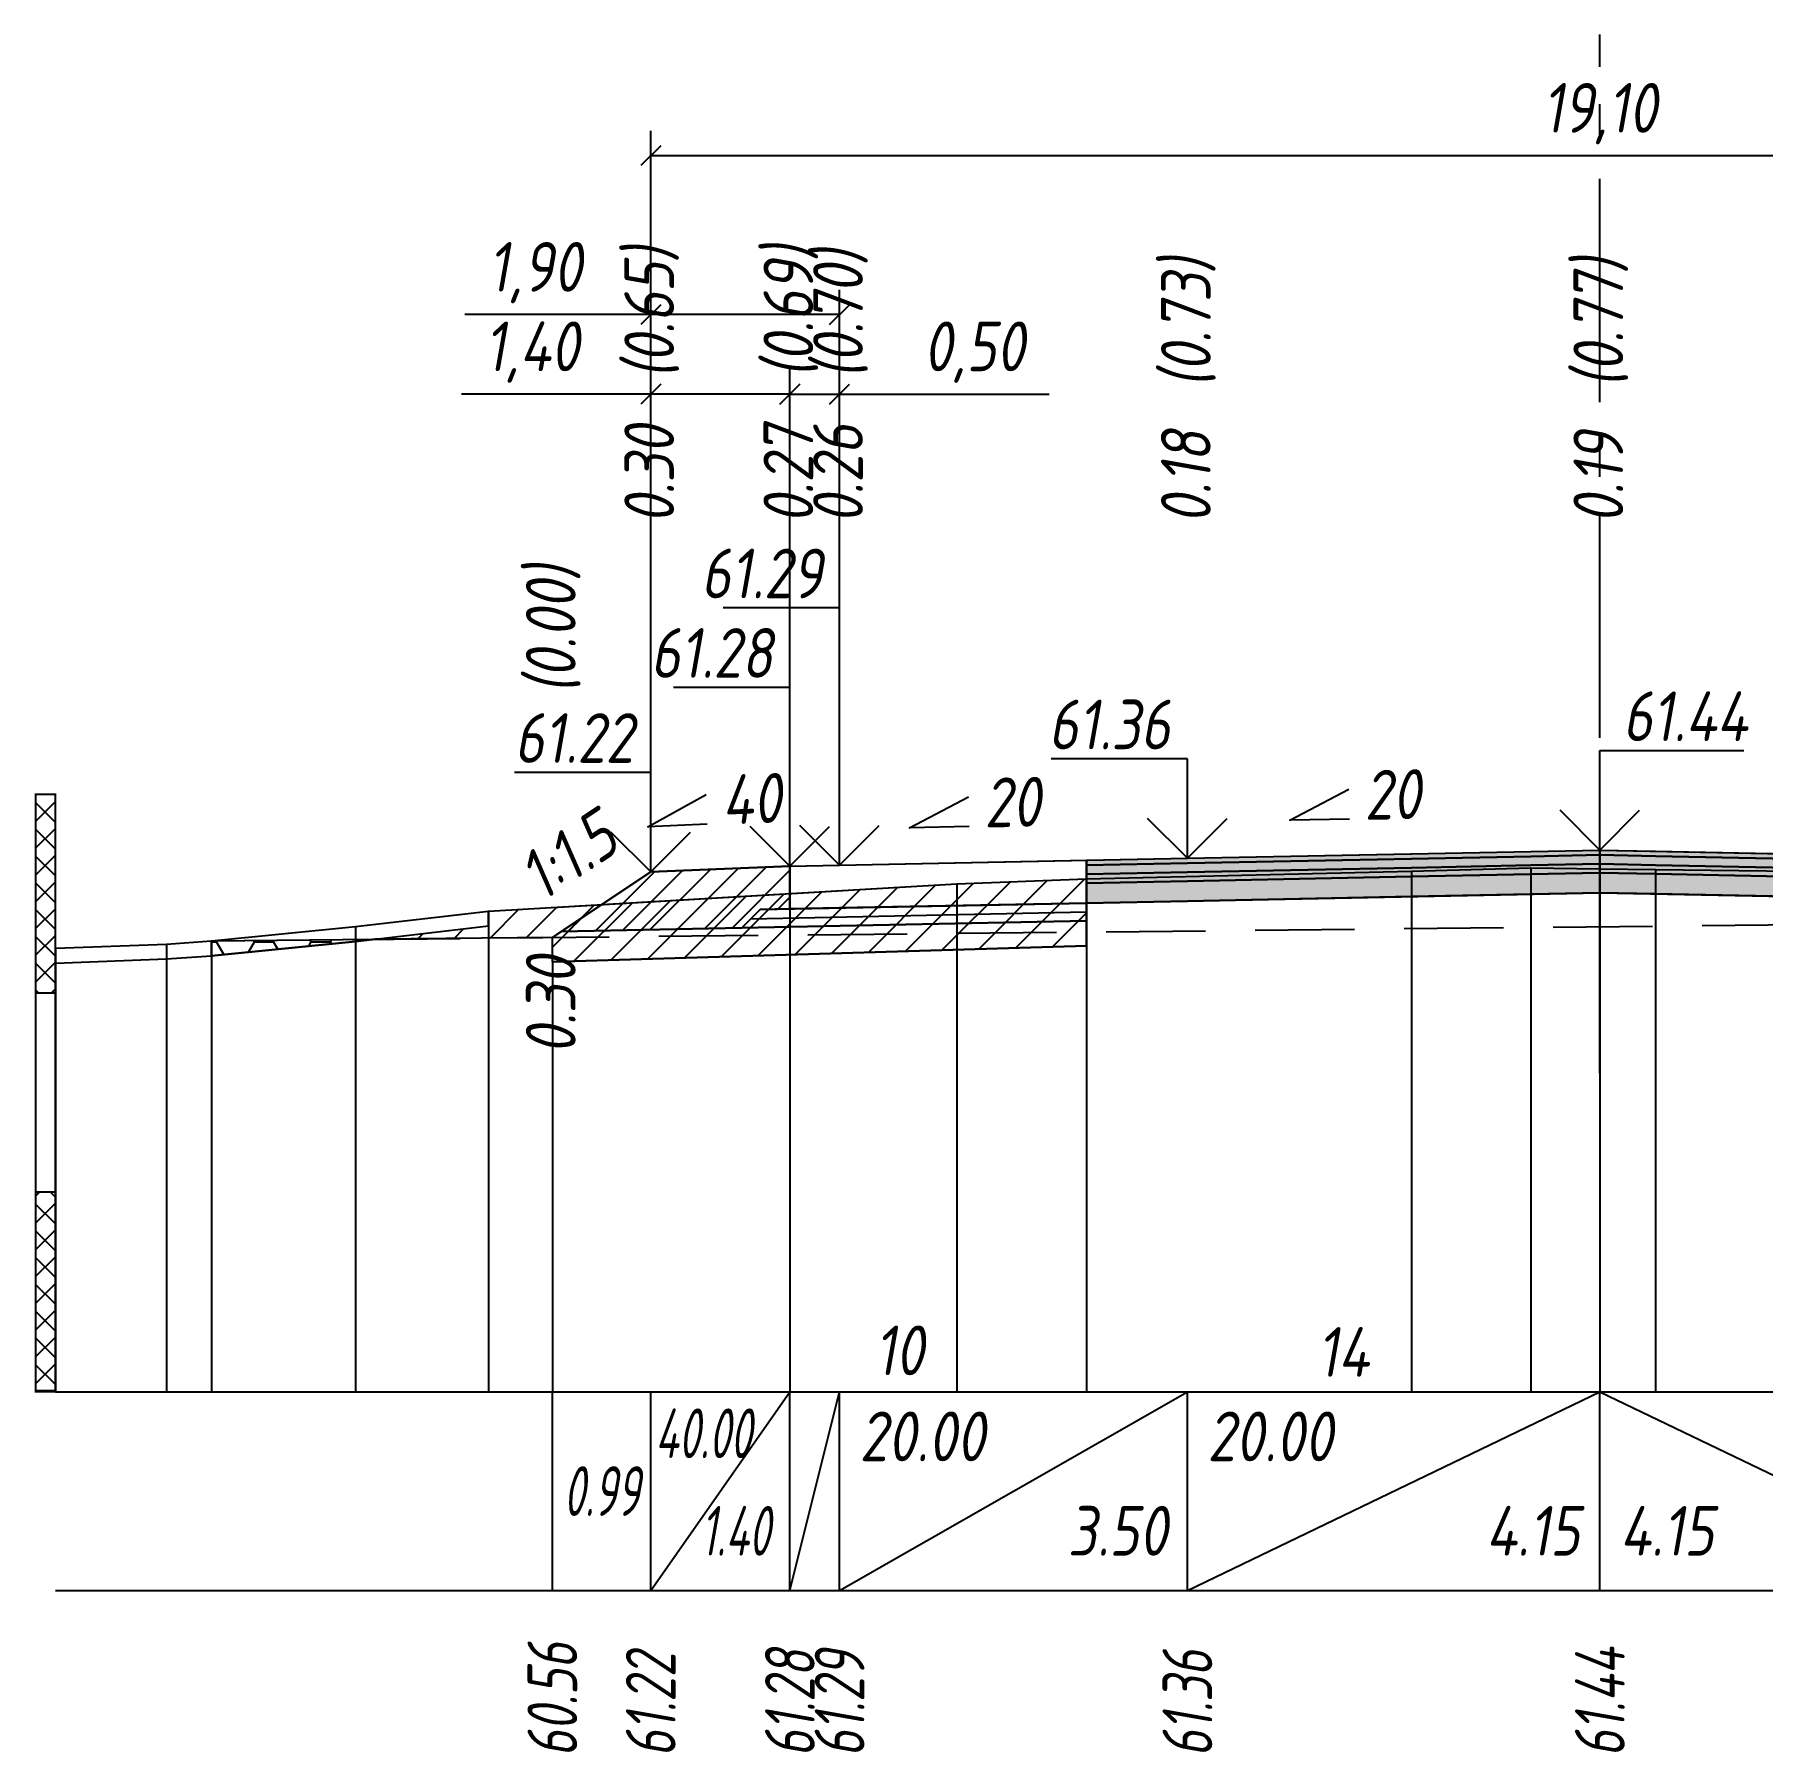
# Model space of a CAD drawing. Extents: x -717 to 1451, y -133302 to 233.
# Drawn here: x 78.9 to 165.9, y -51861.2 to -51774.7 of the extents above; entities that cross this region are included whole.
import ezdxf
from ezdxf.enums import TextEntityAlignment as Align

# ---------------------------------------------------------------- set-up
doc = ezdxf.new("R2010")
doc.units = 0
doc.linetypes.add('осевая2', pattern=[1.125, 0.75, -0.125, 0.125, -0.125])
doc.linetypes.add('штриховая', pattern=[0.75, 0.5, -0.25])
for name, color, linetype in [('Интерполированный поперечник', 2, 'Continuous'), ('Код_514', 1, 'Continuous'), ('Контур_0', 7, 'Continuous'), ('Контур_2521', 7, 'Continuous'), ('Контур_2564', 7, 'Continuous'), ('Контур_2660', 7, 'Continuous'), ('Контур_2665', 7, 'Continuous'), ('Контур_400', 7, 'Continuous'), ('Контур_508', 7, 'Continuous'), ('Контур_512', 7, 'Continuous'), ('Контур_513', 7, 'Continuous'), ('Контур_818', 7, 'Continuous'), ('Красный поперечник', 1, 'Continuous'), ('Линейка абсолютных высот', 7, 'Continuous'), ('Объём_2501', 7, 'Continuous'), ('Объём_2564', 7, 'Continuous'), ('Объём_2650', 7, 'Continuous'), ('Объём_2660', 7, 'Continuous'), ('Объём_2661', 7, 'Continuous'), ('Объём_2665', 7, 'Continuous'), ('Объём_2666', 7, 'Continuous'), ('Объём_2667', 7, 'Continuous'), ('Объём_2668', 7, 'Continuous'), ('Объём_2669', 7, 'Continuous'), ('Объём_2675', 7, 'Continuous'), ('Объём_2753', 7, 'Continuous'), ('Ось', 1, 'осевая2'), ('Откосы', 7, 'Continuous'), ('Отметки покрытия', 7, 'Continuous'), ('Рабочие отметки', 7, 'Continuous'), ('Рабочие отметки доп.', 7, 'Continuous'), ('Слои выравнивания', 7, 'Continuous'), ('Таблица', 7, 'Continuous'), ('Уклоны проезжей части', 7, 'Continuous'), ('Черный поперечник', 3, 'Continuous')]:
    doc.layers.add(name, color=color, linetype=linetype)
for name, color, linetype, true_color in [('Контур_2540', 2, 'Continuous', 0xffff00), ('Контур_2560', 2, 'Continuous', 0xffff00), ('Контур_2561', 7, 'Continuous', 0xff8040), ('Контур_2562', 3, 'Continuous', 0x00ff00), ('Контур_2563', 7, 'Continuous', 0xff8000), ('Контур_2570', 7, 'Continuous', 0x80ff00), ('Контур_2725', 7, 'Continuous', 0x323232), ('Контур_2736', 4, 'Continuous', 0x00ffff), ('Контур_2737', 4, 'Continuous', 0x00ffff), ('Контур_2738', 4, 'Continuous', 0x00ffff), ('Контур_2739', 4, 'Continuous', 0x00ffff), ('Контур_2741', 4, 'Continuous', 0x00ffff), ('Контур_2742', 4, 'Continuous', 0x00ffff), ('Контур_2743', 4, 'Continuous', 0x00ffff), ('Контур_2744', 7, 'Continuous', 0xa4ffff), ('Контур_2745', 7, 'Continuous', 0xa4ffff), ('Контур_2747', 4, 'Continuous', 0x00ffff), ('Контур_2748', 4, 'Continuous', 0x00ffff), ('Контур_2749', 4, 'Continuous', 0x00ffff), ('Контур_2750', 4, 'Continuous', 0x00ffff), ('Контур_2751', 4, 'Continuous', 0x00ffff), ('Контур_2752', 4, 'Continuous', 0x00ffff), ('Контур_2760', 7, 'Continuous', 0x323232), ('Контур_2761', 7, 'Continuous', 0x323232), ('Контур_2762', 7, 'Continuous', 0x323232), ('Контур_2763', 7, 'Continuous', 0x323232), ('Контур_402', 7, 'Continuous', 0xff6464), ('Контур_703', 4, 'Continuous', 0x00ffff), ('Контур_705', 4, 'Continuous', 0x00ffff), ('Контур_707', 4, 'Continuous', 0x00ffff), ('Контур_720', 131, 'Continuous', 0xaaffff), ('Объём_2500', 7, 'Continuous', 0xc0c0c0), ('Объём_2520', 7, 'Continuous', 0x80ffff), ('Объём_2540', 2, 'Continuous', 0xffff00), ('Объём_2560', 2, 'Continuous', 0xffff00), ('Объём_2561', 7, 'Continuous', 0xff8040), ('Объём_2562', 3, 'Continuous', 0x00ff00), ('Объём_2563', 7, 'Continuous', 0xff8000), ('Объём_2600', 7, 'Continuous', 0x808000), ('Объём_2746', 2, 'Continuous', 0xffff00)]:
    doc.layers.add(name, color=color, linetype=linetype, true_color=true_color)
doc.styles.get("Standard").update_dxf_attribs({"font": 'txt', "height": 2.5})
doc.styles.add('М', font='romand.shx', dxfattribs={"width": 0.8, "oblique": 10, "height": 2.5})
doc.dimstyles.new('ISO-25', dxfattribs={"dimtxt": 2.5, "dimasz": 2.5, "dimexe": 1.25, "dimexo": 0.625, "dimtad": 1, "dimtxsty": 'Standard', "dimcen": 2.5, "dimadec": 0, "dimazin": 0, "dimtfac": 1, "dimtmove": 0, "dimatfit": 3, "dimfxl": 1, "dimarcsym": 0})
pattern_1 = [(45.0000013, (0, 0), (-0.67351924, 0.673519211), []), (135.0000003, (0, 0), (-0.673519222, -0.67351923), [])]

# ---------------------------------------------------------------- blocks, each defined once
blk = doc.blocks.new('_Oblique')
at = {"color": 0, "linetype": 'ByBlock', "lineweight": -2}
blk.add_line((-0.5, -0.5), (0.5, 0.5), dxfattribs=at)
blk = doc.blocks.new('*D1235')
at = {"color": 0, "lineweight": -2, "transparency": 16777216}
for p, q in [((109.951, -51816.281), (109.951, -51791.561)), ((116.951, -51816.001), (116.951, -51791.561)), ((109.951, -51792.811), (100.434, -51792.811)), ((116.951, -51792.811), (109.951, -51792.811))]:
    blk.add_line(p, q, dxfattribs=at)
at = {"layer": 'Defpoints', "color": 0, "transparency": 16777216}
for p in [(116.951, -51792.811), (109.951, -51816.906), (116.951, -51816.626)]:
    blk.add_point(p, dxfattribs=at)
at = {"color": 0, "lineweight": -2, "transparency": 16777216, "rotation": 180}
blk.add_blockref('_Oblique', (109.951, -51792.811), dxfattribs=at)
at = {"color": 0, "lineweight": -2, "transparency": 16777216}
blk.add_blockref('_Oblique', (116.951, -51792.811), dxfattribs=at)
at = {"color": 0, "transparency": 16777216, "insert": (103.975, -51790.698), "char_height": 2.5, "width": 8.75, "attachment_point": 5, "style": 'М'}
blk.add_mtext('1,40', dxfattribs=at)
blk = doc.blocks.new('*D1237')
at = {"color": 0, "lineweight": -2, "transparency": 16777216}
for p, q in [((116.951, -51816.001), (116.951, -51791.561)), ((119.451, -51815.951), (119.451, -51791.561)), ((116.951, -51792.811), (119.451, -51792.811)), ((119.451, -51792.811), (129.988, -51792.811))]:
    blk.add_line(p, q, dxfattribs=at)
at = {"layer": 'Defpoints', "color": 0, "transparency": 16777216}
for p in [(119.451, -51792.811), (116.951, -51816.626), (119.451, -51816.576)]:
    blk.add_point(p, dxfattribs=at)
at = {"color": 0, "lineweight": -2, "transparency": 16777216, "rotation": 180}
blk.add_blockref('_Oblique', (116.951, -51792.811), dxfattribs=at)
at = {"color": 0, "lineweight": -2, "transparency": 16777216}
blk.add_blockref('_Oblique', (119.451, -51792.811), dxfattribs=at)
at = {"color": 0, "transparency": 16777216, "insert": (126.227, -51790.698), "char_height": 2.5, "width": 9.16667, "attachment_point": 5, "style": 'М'}
blk.add_mtext('0,50', dxfattribs=at)
blk = doc.blocks.new('*D1240')
at = {"color": 0, "lineweight": -2, "transparency": 16777216}
for p, q in [((109.951, -51816.281), (109.951, -51787.561)), ((119.451, -51815.951), (119.451, -51787.561)), ((109.951, -51788.811), (100.59, -51788.811)), ((119.451, -51788.811), (109.951, -51788.811))]:
    blk.add_line(p, q, dxfattribs=at)
at = {"layer": 'Defpoints', "color": 0, "transparency": 16777216}
for p in [(119.451, -51788.811), (109.951, -51816.906), (119.451, -51816.576)]:
    blk.add_point(p, dxfattribs=at)
at = {"color": 0, "lineweight": -2, "transparency": 16777216, "rotation": 180}
blk.add_blockref('_Oblique', (109.951, -51788.811), dxfattribs=at)
at = {"color": 0, "lineweight": -2, "transparency": 16777216}
blk.add_blockref('_Oblique', (119.451, -51788.811), dxfattribs=at)
at = {"color": 0, "transparency": 16777216, "insert": (104.13, -51786.698), "char_height": 2.5, "width": 8.75, "attachment_point": 5, "style": 'М'}
blk.add_mtext('1,90', dxfattribs=at)
blk = doc.blocks.new('*D1241')
at = {"color": 0, "lineweight": -2, "transparency": 16777216}
for p, q in [((109.951, -51816.281), (109.951, -51779.561)), ((205.451, -51816.281), (205.451, -51779.561)), ((109.951, -51780.811), (205.451, -51780.811))]:
    blk.add_line(p, q, dxfattribs=at)
at = {"layer": 'Defpoints', "color": 0, "transparency": 16777216}
for p in [(205.451, -51780.811), (109.951, -51816.906), (205.451, -51816.906)]:
    blk.add_point(p, dxfattribs=at)
at = {"color": 0, "lineweight": -2, "transparency": 16777216, "rotation": 180}
blk.add_blockref('_Oblique', (109.951, -51780.811), dxfattribs=at)
at = {"color": 0, "lineweight": -2, "transparency": 16777216}
blk.add_blockref('_Oblique', (205.451, -51780.811), dxfattribs=at)
at = {"color": 0, "transparency": 16777216, "insert": (157.701, -51778.698), "char_height": 2.5, "width": 10.41667, "attachment_point": 5, "style": 'М'}
blk.add_mtext('19,10', dxfattribs=at)

msp = doc.modelspace()

# ---------------------------------------------------------------- hatches: boundary and pattern name
at = {"layer": 'Линейка абсолютных высот'}
h = msp.add_hatch(dxfattribs=at)
h.set_pattern_fill('ANSI37', scale=0.3, style=0)
h.set_pattern_definition(pattern_1)
h.paths.add_polyline_path([(80, -51822.949), (80, -51812.949), (79, -51812.949), (79, -51822.949)])
h = msp.add_hatch(dxfattribs=at)
h.set_pattern_fill('ANSI37', scale=0.3, style=0)
h.set_pattern_definition(pattern_1)
h.paths.add_polyline_path([(80, -51842.949), (80, -51832.949), (79, -51832.949), (79, -51842.949)])
at = {"layer": 'Объём_2563'}
h = msp.add_hatch(dxfattribs=at)
h.set_pattern_fill('ANSI31', color=256, scale=0.3)
h.paths.add_polyline_path([(109.951, -51816.843), (116.951, -51816.563), (116.951, -51818.713), (115.451, -51818.743), (114.532, -51819.662), (105.451, -51819.843)])
at = {"layer": 'Объём_2600'}
h = msp.add_hatch(dxfattribs=at)
h.set_pattern_fill('ANSI31', color=6, scale=0.4)
h.paths.add_polyline_path([(105, -51821.379), (105, -51820.144), (96.078, -51820.236), (101.793, -51819.569), (101.793, -51818.819), (125.345, -51817.446), (131.882, -51817.195), (131.882, -51820.573)])
h = msp.add_hatch(dxfattribs=at)
h.set_pattern_fill('HONEY', color=5, scale=0.3)
h.paths.add_polyline_path([(95.094, -51820.351), (87.86, -51821.07), (87.86, -51820.32), (96.078, -51820.236)])
at = {"layer": 'Слои выравнивания'}
for color, points in [(2, [(131.882, -51816.265), (136.951, -51816.163), (148.221, -51815.938), (154.229, -51815.818), (157.701, -51815.748), (157.701, -51815.998), (154.229, -51816.068), (148.221, -51816.188), (136.951, -51816.413), (131.882, -51816.515)]), (3, [(131.882, -51816.515), (136.951, -51816.413), (148.221, -51816.188), (154.229, -51816.068), (157.701, -51815.998), (157.701, -51816.448), (154.229, -51816.518), (148.221, -51816.638), (136.951, -51816.863), (131.882, -51816.965)]), (2, [(157.701, -51815.748), (160.503, -51815.804), (177.265, -51816.14), (177.265, -51816.39), (160.503, -51816.054), (157.701, -51815.998)]), (3, [(157.701, -51815.998), (160.503, -51816.054), (177.265, -51816.39), (177.265, -51816.84), (160.503, -51816.504), (157.701, -51816.448)]), (4, [(131.882, -51816.965), (136.951, -51816.863), (148.221, -51816.638), (154.229, -51816.518), (157.701, -51816.448), (157.701, -51816.898), (154.229, -51816.968), (148.221, -51817.088), (136.951, -51817.313), (131.882, -51817.415)]), (5, [(131.882, -51817.415), (136.951, -51817.313), (148.221, -51817.088), (154.229, -51816.968), (157.701, -51816.898), (157.701, -51817.898), (154.229, -51817.968), (148.221, -51818.088), (136.951, -51818.313), (131.882, -51818.415)]), (4, [(157.701, -51816.448), (160.503, -51816.504), (177.265, -51816.84), (177.265, -51817.29), (160.503, -51816.954), (157.701, -51816.898)]), (5, [(157.701, -51816.898), (160.503, -51816.954), (177.265, -51817.29), (177.265, -51818.29), (160.503, -51817.954), (157.701, -51817.898)])]:
    msp.add_hatch(color=color, dxfattribs=at).paths.add_polyline_path(points)

# ---------------------------------------------------------------- linework, layer by layer
at = {"layer": 'Интерполированный поперечник', "linetype": 'штриховая', "ltscale": 10, "flags": 128}
msp.add_lwpolyline([(87.86, -51820.32), (205.68, -51819.108)], dxfattribs=at)
at = {"layer": 'Код_514'}
for p, q in [((105, -51853), (105, -51843)), ((109.951, -51853), (109.951, -51843)), ((109.951, -51853), (116.951, -51843)), ((116.951, -51853), (116.951, -51843)), ((116.951, -51853), (119.451, -51843)), ((119.451, -51853), (119.451, -51843)), ((119.451, -51853), (136.951, -51843)), ((136.951, -51853), (136.951, -51843)), ((136.951, -51853), (157.701, -51843)), ((157.701, -51853), (157.701, -51843)), ((157.701, -51843), (178.451, -51853))]:
    msp.add_line(p, q, dxfattribs=at)
at = {"layer": 'Контур_0', "flags": 128}
for points in [[(119.451, -51818.663), (116.951, -51818.713), (116.951, -51816.563), (131.882, -51816.265), (131.882, -51818.415), (119.451, -51818.663), (119.451, -51818.663)], [(109.951, -51816.843), (105, -51820.144), (105, -51820.144), (105, -51820.144), (105, -51820.144), (105, -51820.144), (105, -51820.144), (105, -51820.144), (105, -51820.144), (105, -51820.144), (105, -51820.144), (105, -51820.144), (105, -51820.144), (105, -51820.144), (105, -51820.144), (105, -51820.144)], [(109.951, -51816.843), (105, -51820.144), (105, -51820.144), (105, -51820.144), (105, -51820.144), (105, -51820.144), (105, -51820.144), (105, -51820.144), (105, -51820.144), (105, -51820.144), (105, -51820.144), (105, -51820.144), (105, -51820.144), (105, -51820.144), (105, -51820.144), (105, -51820.144), (105, -51820.144), (105, -51820.144), (105, -51820.144), (105, -51820.144), (105, -51820.144), (105, -51820.144), (105, -51820.144), (105, -51820.144), (105, -51820.144), (105, -51820.144), (105, -51820.144), (105, -51820.144), (105, -51820.144), (105, -51820.144)], [(105.451, -51819.843), (114.532, -51819.662), (115.451, -51818.743), (116.951, -51818.713)], [(115.451, -51818.743), (131.882, -51818.415), (131.882, -51819.315), (114.532, -51819.662), (115.451, -51818.743), (115.451, -51818.743)]]:
    msp.add_lwpolyline(points, dxfattribs=at)
at = {"layer": 'Контур_2521', "color": 250, "flags": 128}
msp.add_lwpolyline([(114.992, -51819.203), (131.882, -51818.865)], dxfattribs=at)
at = {"layer": 'Контур_2540', "flags": 128}
msp.add_lwpolyline([(105.451, -51819.843), (131.882, -51819.315), (131.882, -51820.573), (105, -51821.379), (105, -51820.144), (105.451, -51819.843), (105.451, -51819.843)], dxfattribs=at)
at = {"layer": 'Контур_2560', "flags": 128}
msp.add_lwpolyline([(109.951, -51816.843), (109.951, -51816.843), (109.951, -51816.843), (116.951, -51816.563)], dxfattribs=at)
at = {"layer": 'Контур_2561', "flags": 128}
msp.add_lwpolyline([(116.951, -51816.563), (116.951, -51816.563), (109.951, -51816.843), (109.951, -51816.843), (116.951, -51816.563)], dxfattribs=at)
at = {"layer": 'Контур_2562', "flags": 128}
msp.add_lwpolyline([(109.951, -51816.843), (109.951, -51816.843), (109.951, -51816.843), (109.951, -51816.843), (109.951, -51816.843)], dxfattribs=at)
at = {"layer": 'Контур_2563', "flags": 128}
msp.add_lwpolyline([(109.951, -51816.843), (116.951, -51816.563), (116.951, -51818.713), (115.451, -51818.743), (114.532, -51819.662), (105.451, -51819.843), (109.951, -51816.843), (109.951, -51816.843)], dxfattribs=at)
at = {"layer": 'Контур_2564', "flags": 128}
msp.add_lwpolyline([(109.951, -51816.843), (116.951, -51816.563)], dxfattribs=at)
at = {"layer": 'Контур_2570', "flags": 128}
msp.add_lwpolyline([(80, -51821.44), (85.585, -51821.227), (87.86, -51821.07), (87.86, -51821.07), (95.094, -51820.351), (101.793, -51819.569), (101.793, -51818.819), (125.345, -51817.446), (131.882, -51817.195), (148.221, -51816.804), (154.229, -51816.64), (157.701, -51816.686), (160.503, -51816.723), (177.265, -51816.927), (194.163, -51818.08), (200.676, -51818.557), (200.676, -51819.307), (202.746, -51819.496), (205.68, -51819.858), (205.68, -51819.858), (239.486, -51818.315), (248.762, -51817.849)], dxfattribs=at)
at = {"layer": 'Контур_2660', "flags": 128}
msp.add_lwpolyline([(105, -51821.379), (131.882, -51820.573)], dxfattribs=at)
at = {"layer": 'Контур_2665', "flags": 128}
msp.add_lwpolyline([(109.951, -51816.843), (109.951, -51816.843)], dxfattribs=at)
at = {"layer": 'Контур_2725', "flags": 128}
msp.add_lwpolyline([(131.882, -51818.415), (136.951, -51818.313), (148.221, -51818.088), (154.229, -51817.968), (157.701, -51817.898), (160.503, -51817.954), (177.265, -51818.29)], dxfattribs=at)
at = {"layer": 'Контур_2736', "flags": 128}
msp.add_lwpolyline([(109.951, -51816.843), (105, -51820.144)], dxfattribs=at)
at = {"layer": 'Контур_2737', "flags": 128}
msp.add_lwpolyline([(105, -51820.144), (105, -51820.144)], dxfattribs=at)
at = {"layer": 'Контур_2738', "flags": 128}
msp.add_lwpolyline([(105, -51820.144), (105, -51820.144)], dxfattribs=at)
at = {"layer": 'Контур_2739', "flags": 128}
msp.add_lwpolyline([(105, -51820.144), (105, -51820.144)], dxfattribs=at)
at = {"layer": 'Контур_2741', "flags": 128}
msp.add_lwpolyline([(105, -51820.144), (105, -51820.144)], dxfattribs=at)
at = {"layer": 'Контур_2742', "flags": 128}
msp.add_lwpolyline([(105, -51820.144), (105, -51820.144)], dxfattribs=at)
at = {"layer": 'Контур_2743', "flags": 128}
msp.add_lwpolyline([(105, -51820.144), (105, -51820.144)], dxfattribs=at)
at = {"layer": 'Контур_2744', "flags": 128}
msp.add_lwpolyline([(105, -51820.144), (105, -51820.144)], dxfattribs=at)
msp.add_lwpolyline([(105, -51820.144), (105, -51820.144)], dxfattribs=at)
msp.add_lwpolyline([(105, -51820.144), (105, -51820.144)], dxfattribs=at)
msp.add_lwpolyline([(105, -51820.144), (105, -51820.144)], dxfattribs=at)
msp.add_lwpolyline([(105, -51820.144), (105, -51820.144)], dxfattribs=at)
msp.add_lwpolyline([(105, -51820.144), (105, -51820.144)], dxfattribs=at)
at = {"layer": 'Контур_2745', "flags": 128}
msp.add_lwpolyline([(105, -51820.144), (105, -51820.144)], dxfattribs=at)
msp.add_lwpolyline([(105, -51820.144), (105, -51820.144)], dxfattribs=at)
msp.add_lwpolyline([(105, -51820.144), (105, -51820.144)], dxfattribs=at)
msp.add_lwpolyline([(105, -51820.144), (105, -51820.144)], dxfattribs=at)
msp.add_lwpolyline([(105, -51820.144), (105, -51820.144)], dxfattribs=at)
msp.add_lwpolyline([(105, -51820.144), (105, -51820.144)], dxfattribs=at)
at = {"layer": 'Контур_2747', "flags": 128}
msp.add_lwpolyline([(105, -51820.144), (105, -51820.144)], dxfattribs=at)
at = {"layer": 'Контур_2748', "flags": 128}
msp.add_lwpolyline([(105, -51820.144), (105, -51820.144)], dxfattribs=at)
at = {"layer": 'Контур_2749', "flags": 128}
msp.add_lwpolyline([(105, -51820.144), (105, -51820.144)], dxfattribs=at)
at = {"layer": 'Контур_2750', "flags": 128}
msp.add_lwpolyline([(105, -51820.144), (105, -51820.144)], dxfattribs=at)
at = {"layer": 'Контур_2751', "flags": 128}
msp.add_lwpolyline([(105, -51820.144), (105, -51820.144)], dxfattribs=at)
at = {"layer": 'Контур_2752', "flags": 128}
msp.add_lwpolyline([(105, -51820.144), (105, -51820.144)], dxfattribs=at)
at = {"layer": 'Контур_2760', "flags": 128}
msp.add_lwpolyline([(131.882, -51816.265), (136.951, -51816.163), (148.221, -51815.938), (154.229, -51815.818), (157.701, -51815.748), (160.503, -51815.804), (177.265, -51816.14)], dxfattribs=at)
at = {"layer": 'Контур_2761', "flags": 128}
msp.add_lwpolyline([(131.882, -51816.515), (136.951, -51816.413), (148.221, -51816.188), (154.229, -51816.068), (157.701, -51815.998), (160.503, -51816.054), (177.265, -51816.39)], dxfattribs=at)
at = {"layer": 'Контур_2762', "flags": 128}
msp.add_lwpolyline([(131.882, -51816.965), (136.951, -51816.863), (148.221, -51816.638), (154.229, -51816.518), (157.701, -51816.448), (160.503, -51816.504), (177.265, -51816.84)], dxfattribs=at)
at = {"layer": 'Контур_2763', "flags": 128}
msp.add_lwpolyline([(131.882, -51817.415), (136.951, -51817.313), (148.221, -51817.088), (154.229, -51816.968), (157.701, -51816.898), (160.503, -51816.954), (177.265, -51817.29)], dxfattribs=at)
at = {"layer": 'Контур_400', "flags": 128}
for points in [[(116.951, -51816.563), (119.451, -51816.513), (119.451, -51816.513), (119.451, -51816.513), (119.451, -51816.513), (119.451, -51816.513), (119.451, -51816.513), (136.951, -51816.163), (157.701, -51815.748)], [(157.701, -51815.748), (178.451, -51816.163), (195.951, -51816.513), (195.951, -51816.513), (195.951, -51816.513), (195.951, -51816.513), (195.951, -51816.513), (195.951, -51816.513), (198.451, -51816.563)]]:
    msp.add_lwpolyline(points, dxfattribs=at)
at = {"layer": 'Контур_402', "flags": 128}
msp.add_lwpolyline([(105, -51821.379), (131.882, -51820.573), (131.882, -51818.415), (157.701, -51817.898), (177.265, -51818.29), (177.265, -51820.385), (212.342, -51821.438)], dxfattribs=at)
at = {"layer": 'Контур_508', "flags": 128}
msp.add_lwpolyline([(105, -51821.379), (131.882, -51820.573), (131.882, -51818.415), (157.701, -51817.898), (177.265, -51818.29), (177.265, -51820.385), (212.342, -51821.438), (214.686, -51823), (216.686, -51823), (223.762, -51818.282)], dxfattribs=at)
at = {"layer": 'Контур_512', "flags": 128}
msp.add_lwpolyline([(105, -51821.379), (131.882, -51820.573)], dxfattribs=at)
at = {"layer": 'Контур_513', "flags": 128}
msp.add_lwpolyline([(105, -51821.379), (131.882, -51820.573), (131.882, -51818.415), (157.701, -51817.898), (177.265, -51818.29), (177.265, -51820.385), (212.342, -51821.438), (214.686, -51823), (216.686, -51823), (223.762, -51818.282)], dxfattribs=at)
at = {"layer": 'Контур_703', "flags": 128}
for points in [[(109.951, -51816.843), (105, -51820.144)], [(105, -51820.144), (105, -51820.144)]]:
    msp.add_lwpolyline(points, dxfattribs=at)
at = {"layer": 'Контур_705', "flags": 128}
msp.add_lwpolyline([(105, -51820.144), (105, -51820.144)], dxfattribs=at)
at = {"layer": 'Контур_707', "flags": 128}
msp.add_lwpolyline([(105, -51820.144), (105, -51820.144)], dxfattribs=at)
at = {"layer": 'Контур_720', "flags": 128}
msp.add_lwpolyline([(105, -51820.144), (105, -51820.144)], dxfattribs=at)
at = {"layer": 'Контур_818', "flags": 128}
msp.add_lwpolyline([(105, -51818.632), (125.345, -51817.446), (131.882, -51817.195), (148.221, -51816.804), (154.229, -51816.64), (157.701, -51816.686), (160.503, -51816.723), (177.265, -51816.927), (194.163, -51818.08), (200.676, -51818.557), (200.676, -51819.307), (202.746, -51819.496), (205.68, -51819.858), (205.68, -51819.858), (223.762, -51819.032)], dxfattribs=at)
at = {"layer": 'Красный поперечник'}
for p, q in [((119.451, -51816.513), (136.951, -51816.163)), ((136.951, -51816.163), (157.701, -51815.748)), ((157.701, -51815.748), (178.451, -51816.163)), ((105, -51820.144), (109.951, -51816.843)), ((109.951, -51816.843), (116.951, -51816.563)), ((116.951, -51816.563), (119.451, -51816.513)), ((131.882, -51820.573), (131.882, -51843)), ((105, -51821.379), (105, -51843))]:
    msp.add_line(p, q, dxfattribs=at)
at = {"layer": 'Линейка абсолютных высот', "color": 7, "const_width": 0.1, "flags": 128}
for points in [[(80, -51822.949), (80, -51812.949), (79, -51812.949), (79, -51822.949), (80, -51822.949)], [(80, -51832.949), (80, -51822.949), (79, -51822.949), (79, -51832.949), (80, -51832.949)], [(80, -51842.949), (80, -51832.949), (79, -51832.949), (79, -51842.949), (80, -51842.949)], [(80, -51843), (80, -51842.949), (79, -51842.949), (79, -51843), (80, -51843)]]:
    msp.add_lwpolyline(points, dxfattribs=at)
at = {"layer": 'Объём_2500', "flags": 128}
msp.add_lwpolyline([(119.451, -51818.663), (116.951, -51818.713), (116.951, -51816.563), (131.882, -51816.265), (131.882, -51818.415), (119.451, -51818.663), (119.451, -51818.663)], dxfattribs=at)
at = {"layer": 'Объём_2501', "flags": 128}
for points in [[(116.951, -51816.563), (119.451, -51816.513), (119.451, -51816.513), (119.451, -51816.513), (119.451, -51816.513), (119.451, -51816.513), (119.451, -51816.513), (136.951, -51816.163), (157.701, -51815.748)], [(157.701, -51815.748), (178.451, -51816.163), (195.951, -51816.513), (195.951, -51816.513), (195.951, -51816.513), (195.951, -51816.513), (195.951, -51816.513), (195.951, -51816.513), (198.451, -51816.563)]]:
    msp.add_lwpolyline(points, dxfattribs=at)
at = {"layer": 'Объём_2520', "color": 250, "flags": 128}
msp.add_lwpolyline([(115.451, -51818.743), (131.882, -51818.415), (131.882, -51819.315), (114.532, -51819.662), (115.451, -51818.743), (115.451, -51818.743)], dxfattribs=at)
at = {"layer": 'Объём_2540', "flags": 128}
msp.add_lwpolyline([(105.451, -51819.843), (131.882, -51819.315), (131.882, -51820.573), (105, -51821.379), (105, -51820.144), (105.451, -51819.843), (105.451, -51819.843)], dxfattribs=at)
at = {"layer": 'Объём_2560', "flags": 128}
msp.add_lwpolyline([(109.951, -51816.843), (109.951, -51816.843), (109.951, -51816.843), (116.951, -51816.563)], dxfattribs=at)
at = {"layer": 'Объём_2561', "flags": 128}
msp.add_lwpolyline([(116.951, -51816.563), (116.951, -51816.563), (109.951, -51816.843), (109.951, -51816.843), (116.951, -51816.563)], dxfattribs=at)
at = {"layer": 'Объём_2562', "flags": 128}
msp.add_lwpolyline([(109.951, -51816.843), (109.951, -51816.843), (109.951, -51816.843), (109.951, -51816.843), (109.951, -51816.843)], dxfattribs=at)
at = {"layer": 'Объём_2563', "color": 250, "flags": 128}
msp.add_lwpolyline([(109.951, -51816.843), (116.951, -51816.563), (116.951, -51818.713), (115.451, -51818.743), (114.532, -51819.662), (105.451, -51819.843), (109.951, -51816.843), (109.951, -51816.843)], dxfattribs=at)
at = {"layer": 'Объём_2564', "flags": 128}
msp.add_lwpolyline([(109.951, -51816.843), (116.951, -51816.563)], dxfattribs=at)
at = {"layer": 'Объём_2600', "color": 5, "flags": 128}
msp.add_lwpolyline([(95.094, -51820.351), (87.86, -51821.07), (87.86, -51820.32), (96.078, -51820.236), (95.094, -51820.351), (95.094, -51820.351)], dxfattribs=at)
at = {"layer": 'Объём_2650', "color": 6, "flags": 128}
msp.add_lwpolyline([(105, -51821.379), (105, -51820.144), (96.078, -51820.236), (101.793, -51819.569), (101.793, -51818.819), (125.345, -51817.446), (131.882, -51817.195), (131.882, -51820.573), (105, -51821.379), (105, -51821.379)], dxfattribs=at)
at = {"layer": 'Объём_2660', "flags": 128}
msp.add_lwpolyline([(105, -51821.379), (131.882, -51820.573)], dxfattribs=at)
at = {"layer": 'Объём_2661', "flags": 128}
msp.add_lwpolyline([(109.951, -51816.843), (105, -51820.144)], dxfattribs=at)
at = {"layer": 'Объём_2665', "flags": 128}
msp.add_lwpolyline([(109.951, -51816.843), (109.951, -51816.843)], dxfattribs=at)
at = {"layer": 'Объём_2666', "flags": 128}
msp.add_lwpolyline([(109.951, -51816.843), (105, -51820.144)], dxfattribs=at)
at = {"layer": 'Объём_2667', "flags": 128}
msp.add_lwpolyline([(105, -51820.144), (105, -51820.144)], dxfattribs=at)
msp.add_lwpolyline([(105, -51820.144), (105, -51820.144)], dxfattribs=at)
at = {"layer": 'Объём_2668', "flags": 128}
msp.add_lwpolyline([(105, -51820.144), (105, -51820.144)], dxfattribs=at)
msp.add_lwpolyline([(105, -51820.144), (105, -51820.144)], dxfattribs=at)
at = {"layer": 'Объём_2669', "flags": 128}
msp.add_lwpolyline([(105, -51820.144), (105, -51820.144)], dxfattribs=at)
msp.add_lwpolyline([(105, -51820.144), (105, -51820.144)], dxfattribs=at)
at = {"layer": 'Объём_2675', "flags": 128}
msp.add_lwpolyline([(105, -51820.144), (105, -51820.144)], dxfattribs=at)
msp.add_lwpolyline([(105, -51820.144), (105, -51820.144)], dxfattribs=at)
msp.add_lwpolyline([(105, -51820.144), (105, -51820.144)], dxfattribs=at)
msp.add_lwpolyline([(105, -51820.144), (105, -51820.144)], dxfattribs=at)
msp.add_lwpolyline([(105, -51820.144), (105, -51820.144)], dxfattribs=at)
msp.add_lwpolyline([(105, -51820.144), (105, -51820.144)], dxfattribs=at)
msp.add_lwpolyline([(105, -51820.144), (105, -51820.144)], dxfattribs=at)
msp.add_lwpolyline([(105, -51820.144), (105, -51820.144)], dxfattribs=at)
msp.add_lwpolyline([(105, -51820.144), (105, -51820.144)], dxfattribs=at)
msp.add_lwpolyline([(105, -51820.144), (105, -51820.144)], dxfattribs=at)
msp.add_lwpolyline([(105, -51820.144), (105, -51820.144)], dxfattribs=at)
msp.add_lwpolyline([(105, -51820.144), (105, -51820.144)], dxfattribs=at)
at = {"layer": 'Объём_2746', "flags": 128}
msp.add_lwpolyline([(107.486, -51818.487), (125.345, -51817.446), (131.882, -51817.195), (131.882, -51820.573), (105, -51821.379), (105, -51820.144), (107.486, -51818.487), (107.486, -51818.487)], dxfattribs=at)
at = {"layer": 'Объём_2753', "flags": 128}
msp.add_lwpolyline([(131.882, -51816.265), (131.882, -51816.265)], dxfattribs=at)
at = {"layer": 'Ось', "ltscale": 15}
msp.add_line((157.701, -51826.971), (157.701, -51774.719), dxfattribs=at)
at = {"layer": 'Откосы', "color": 1, "flags": 128}
for points in [[(145.1, -51814.189), (142.101, -51814.249), (145.07, -51812.689)], [(112.795, -51814.453), (109.797, -51814.573), (112.735, -51812.954)], [(125.975, -51814.572), (122.976, -51814.632), (125.945, -51813.072)]]:
    msp.add_lwpolyline(points, dxfattribs=at)
at = {"layer": 'Отметки покрытия', "color": 1}
for p, q in [((119.451, -51803.563), (113.601, -51803.563)), ((119.451, -51816.513), (119.451, -51803.563)), ((116.951, -51807.563), (111.101, -51807.563)), ((116.951, -51816.563), (116.951, -51807.563)), ((136.951, -51811.163), (130.101, -51811.163)), ((136.951, -51816.163), (136.951, -51811.163)), ((157.701, -51815.748), (157.701, -51810.748)), ((157.701, -51810.748), (164.951, -51810.748)), ((109.951, -51811.843), (103.101, -51811.843)), ((109.951, -51816.843), (109.951, -51811.843)), ((157.701, -51815.748), (155.701, -51813.748)), ((157.701, -51815.748), (159.701, -51813.748)), ((116.951, -51816.563), (114.951, -51814.563)), ((116.951, -51816.563), (118.951, -51814.563)), ((119.451, -51816.513), (117.451, -51814.513)), ((119.451, -51816.513), (121.451, -51814.513)), ((136.951, -51816.163), (134.951, -51814.163)), ((136.951, -51816.163), (138.951, -51814.163)), ((109.951, -51816.843), (107.951, -51814.843)), ((109.951, -51816.843), (111.951, -51814.843))]:
    msp.add_line(p, q, dxfattribs=at)
at = {"layer": 'Слои выравнивания'}
for p, q in [((131.882, -51816.265), (131.882, -51843)), ((157.701, -51815.748), (157.701, -51843)), ((116.951, -51816.563), (116.951, -51843))]:
    msp.add_line(p, q, dxfattribs=at)
at = {"layer": 'Слои выравнивания', "color": 2, "flags": 128}
for points in [[(131.882, -51816.265), (136.951, -51816.163), (148.221, -51815.938), (154.229, -51815.818), (157.701, -51815.748), (157.701, -51815.998), (154.229, -51816.068), (148.221, -51816.188), (136.951, -51816.413), (131.882, -51816.515)], [(157.701, -51815.748), (160.503, -51815.804), (177.265, -51816.14), (177.265, -51816.39), (160.503, -51816.054), (157.701, -51815.998)]]:
    msp.add_lwpolyline(points, close=True, dxfattribs=at)
at = {"layer": 'Слои выравнивания', "color": 3, "flags": 128}
for points in [[(131.882, -51816.515), (136.951, -51816.413), (148.221, -51816.188), (154.229, -51816.068), (157.701, -51815.998), (157.701, -51816.448), (154.229, -51816.518), (148.221, -51816.638), (136.951, -51816.863), (131.882, -51816.965)], [(157.701, -51815.998), (160.503, -51816.054), (177.265, -51816.39), (177.265, -51816.84), (160.503, -51816.504), (157.701, -51816.448)]]:
    msp.add_lwpolyline(points, close=True, dxfattribs=at)
at = {"layer": 'Слои выравнивания', "color": 4, "flags": 128}
for points in [[(131.882, -51816.965), (136.951, -51816.863), (148.221, -51816.638), (154.229, -51816.518), (157.701, -51816.448), (157.701, -51816.898), (154.229, -51816.968), (148.221, -51817.088), (136.951, -51817.313), (131.882, -51817.415)], [(157.701, -51816.448), (160.503, -51816.504), (177.265, -51816.84), (177.265, -51817.29), (160.503, -51816.954), (157.701, -51816.898)]]:
    msp.add_lwpolyline(points, close=True, dxfattribs=at)
at = {"layer": 'Слои выравнивания', "color": 5, "flags": 128}
for points in [[(131.882, -51817.415), (136.951, -51817.313), (148.221, -51817.088), (154.229, -51816.968), (157.701, -51816.898), (157.701, -51817.898), (154.229, -51817.968), (148.221, -51818.088), (136.951, -51818.313), (131.882, -51818.415)], [(157.701, -51816.898), (160.503, -51816.954), (177.265, -51817.29), (177.265, -51818.29), (160.503, -51817.954), (157.701, -51817.898)]]:
    msp.add_lwpolyline(points, close=True, dxfattribs=at)
at = {"layer": 'Таблица'}
for p, q in [((80, -51843), (248.762, -51843)), ((80, -51853), (248.762, -51853))]:
    msp.add_line(p, q, dxfattribs=at)
at = {"layer": 'Черный поперечник', "color": 7}
for p, q in [((131.882, -51817.195), (131.882, -51843)), ((148.221, -51816.804), (148.221, -51843)), ((154.229, -51816.64), (154.229, -51843)), ((157.701, -51816.686), (157.701, -51843)), ((160.503, -51816.723), (160.503, -51843)), ((125.345, -51817.446), (125.345, -51843)), ((101.793, -51818.819), (101.793, -51843)), ((95.094, -51819.601), (95.094, -51843)), ((80, -51820.69), (80, -51843)), ((85.585, -51820.477), (85.585, -51843)), ((87.86, -51820.32), (87.86, -51843))]:
    msp.add_line(p, q, dxfattribs=at)
at = {"layer": 'Черный поперечник', "flags": 128}
msp.add_lwpolyline([(80, -51820.69), (85.585, -51820.477), (87.86, -51820.32), (95.094, -51819.601), (101.793, -51818.819), (125.345, -51817.446), (131.882, -51817.195), (148.221, -51816.804), (154.229, -51816.64), (157.701, -51816.686), (160.503, -51816.723), (177.265, -51816.927), (194.163, -51818.08), (200.676, -51818.557), (202.746, -51818.746), (205.68, -51819.108), (239.486, -51817.565), (248.762, -51817.099)], dxfattribs=at)

# ---------------------------------------------------------------- texts
at = {"layer": 'Код_514', "style": 'М', "oblique": 10}
for s, width, p in [('40.00', 0.6, (110.168, -51843.844)), ('20.00', 0.8, (120.451, -51844)), ('20.00', 0.8, (137.951, -51844))]:
    msp.add_text(s, height=2.5, dxfattribs=dict(at, width=width)).set_placement(p, align=Align.TOP_LEFT)
at = {"layer": 'Код_514', "style": 'М', "oblique": 10, "width": 0.6}
msp.add_text('0.99', height=2.5, dxfattribs=at).set_placement((107.475, -51848), align=Align.MIDDLE_CENTER)
at = {"layer": 'Код_514', "style": 'М', "oblique": 10}
for s, width, p in [('1.40', 0.6, (115.951, -51852)), ('3.50', 0.8, (135.951, -51852)), ('4.15', 0.8, (156.701, -51852))]:
    msp.add_text(s, height=2.5, dxfattribs=dict(at, width=width)).set_placement(p, align=Align.BOTTOM_RIGHT)
at = {"layer": 'Код_514', "style": 'М', "oblique": 10, "width": 0.8}
msp.add_text('4.15', height=2.5, dxfattribs=at).set_placement((158.701, -51852), align=Align.BOTTOM_LEFT)
at = {"layer": 'Код_514', "style": 'М', "oblique": 10, "width": 0.7}
for s, p in [('60.56', (105, -51861.382)), ('61.22', (109.951, -51861.382)), ('61.28', (116.951, -51861.382)), ('61.29', (119.451, -51861.382)), ('61.36', (136.951, -51861.382)), ('61.44', (157.701, -51861.382))]:
    msp.add_text(s, height=2.5, rotation=90, dxfattribs=at).set_placement(p, align=Align.MIDDLE_LEFT)
at = {"layer": 'Отметки покрытия', "color": 1, "style": 'М', "oblique": 10, "width": 0.8}
for s, p in [('61.29', (118.592, -51803.832)), ('61.28', (116.092, -51807.832)), ('61.36', (136.092, -51811.432)), ('61.22', (109.092, -51812.112))]:
    msp.add_text(s, height=2.5, dxfattribs=at).set_placement(p, align=Align.BOTTOM_RIGHT)
msp.add_text('61.44', height=2.5, dxfattribs=at).set_placement((158.842, -51811.017), align=Align.BOTTOM_LEFT)
at = {"layer": 'Рабочие отметки', "color": 1, "style": 'М', "oblique": 10, "width": 0.8}
for s, p in [('0.30', (109.873, -51799.313)), ('0.27', (116.873, -51799.313)), ('0.26', (119.373, -51799.313)), ('0.18', (136.873, -51799.313)), ('0.19', (157.623, -51799.313))]:
    msp.add_text(s, height=2.5, rotation=90, dxfattribs=at).set_placement(p, align=Align.MIDDLE_LEFT)
msp.add_text('0.30', height=2.5, rotation=90, dxfattribs=at).set_placement((104.922, -51821.075), align=Align.MIDDLE_RIGHT)
at = {"layer": 'Рабочие отметки доп.', "color": 1, "style": 'М', "oblique": 10, "width": 0.8}
for s, p in [('(0.65)', (109.873, -51792.013)), ('(0.69)', (116.873, -51791.963)), ('(0.70)', (119.373, -51792.013)), ('(0.73)', (136.873, -51792.463)), ('(0.77)', (157.623, -51792.463)), ('(0.00)', (104.922, -51807.863))]:
    msp.add_text(s, height=2.5, rotation=90, dxfattribs=at).set_placement(p, align=Align.MIDDLE_LEFT)
at = {"layer": 'Слои выравнивания', "style": 'М', "oblique": 10, "width": 0.8}
for s, p in [('10', (122.46, -51842.922)), ('14', (144.791, -51843))]:
    msp.add_text(s, height=2.5, dxfattribs=at).set_placement(p, align=Align.BOTTOM_CENTER)
at = {"layer": 'Уклоны проезжей части', "color": 1, "style": 'М', "oblique": 10, "width": 0.8}
for s, rotation, p in [('40', 2.29061, (115.099, -51815.169)), ('20', 1.14576, (147.306, -51814.956)), ('20', 1.14576, (128.181, -51815.339)), ('1:1.5', 33.69007, (106.921, -51817.662))]:
    msp.add_text(s, height=2.5, rotation=rotation, dxfattribs=at).set_placement(p, align=Align.BOTTOM_CENTER)

# ---------------------------------------------------------------- dimensions: what is measured, and where the dimension line sits
at = {"color": 5}
dim = msp.add_linear_dim(base=(205.451, -51780.811), p1=(109.951, -51816.906), p2=(205.451, -51816.906), angle=180, dimstyle='ISO-25', override={"dimasz": 1, "dimlfac": 0.2, "dimzin": 0, "dimtxsty": 'М', "dimblk1": 'Oblique', "dimblk2": 'Oblique', "dimsah": 1}, dxfattribs=at)
dim.commit()
dim.dimension.update_dxf_attribs({"geometry": '*D1241', "text_midpoint": (157.701, -51778.698)})
for base, p1, p2, picture, middle in [((119.451, -51788.811), (109.951, -51816.906), (119.451, -51816.576), '*D1240', (104.13, -51788.811)), ((116.951, -51792.811), (109.951, -51816.906), (116.951, -51816.626), '*D1235', (103.975, -51792.811)), ((119.451, -51792.811), (116.951, -51816.626), (119.451, -51816.576), '*D1237', (126.227, -51792.811))]:
    dim = msp.add_linear_dim(base=base, p1=p1, p2=p2, angle=180, dimstyle='ISO-25', override={"dimasz": 1, "dimlfac": 0.2, "dimzin": 0, "dimtxsty": 'М', "dimblk1": 'Oblique', "dimblk2": 'Oblique', "dimsah": 1}, dxfattribs=at)
    dim.commit()
    dim.dimension.update_dxf_attribs({"geometry": picture, "text_midpoint": middle, "dimtype": 160})

doc.saveas('drawing.dxf')
